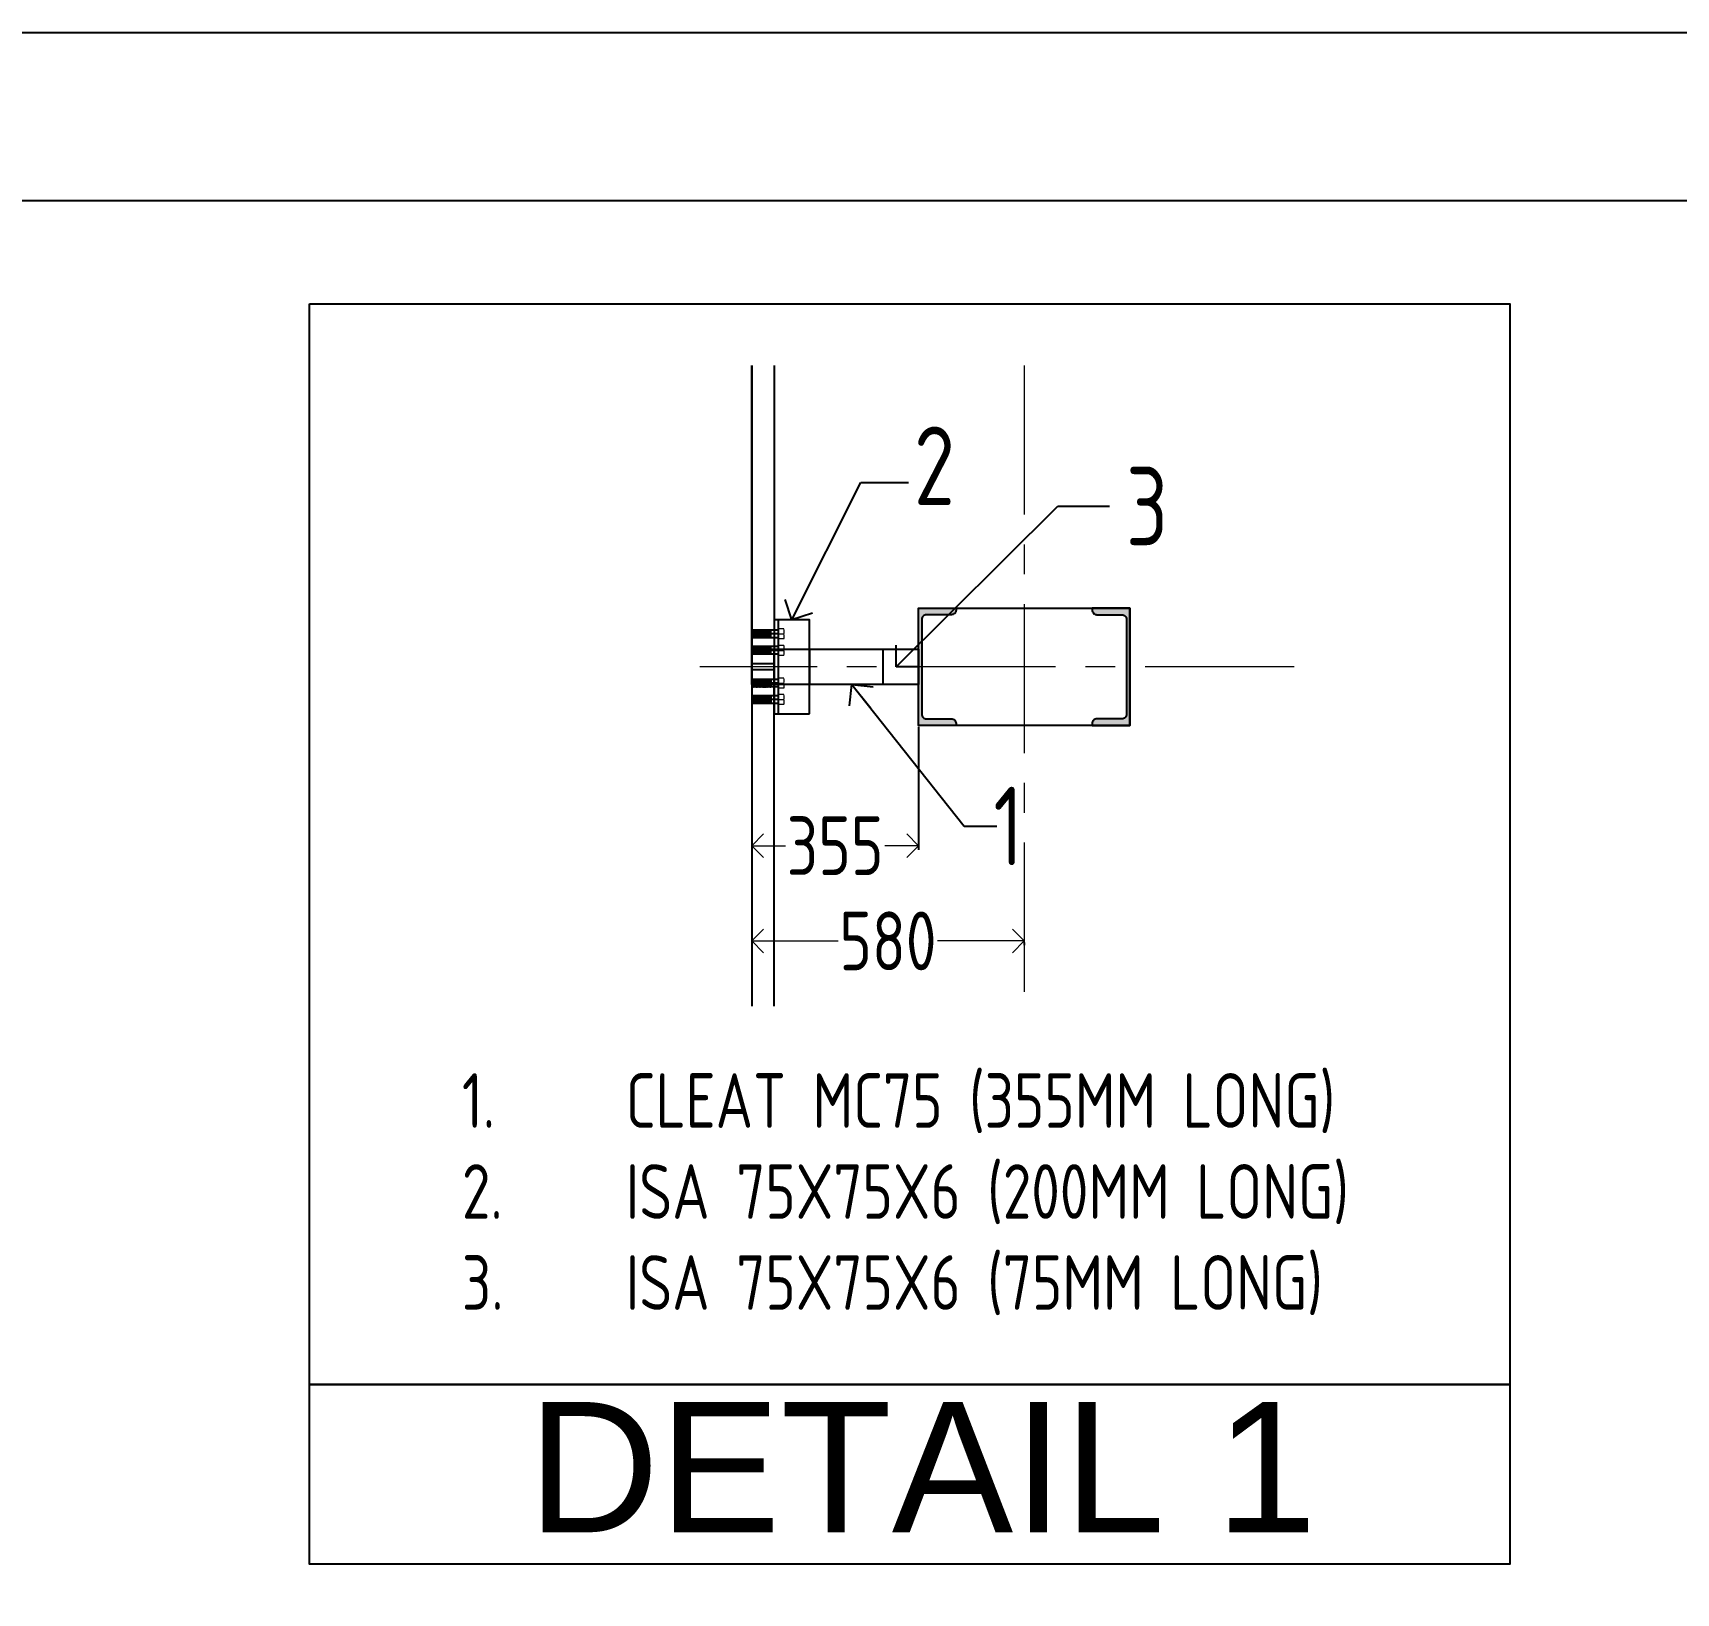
# Model space of a CAD drawing. Header units: millimetres. Extents: x 3470347 to 5996549, y -3470518 to 17149644.
# Drawn here: x 4866987 to 4879583, y 6637054 to 6649016 of the extents above; entities that cross this region are included whole.
import ezdxf
from ezdxf.enums import TextEntityAlignment as Align

# ---------------------------------------------------------------- set-up
doc = ezdxf.new("R2010")
doc.units = ezdxf.units.MM
doc.header["$MEASUREMENT"] = 0
doc.header["$PDMODE"] = 35
doc.header["$PDSIZE"] = -5
doc.linetypes.add('CENTER', pattern=[50.8, 31.75, -6.35, 6.35, -6.35])
doc.layers.get('0').update_dxf_attribs({"linetype": 'CONTINUOUS', "lineweight": 25})
doc.layers.get('DEFPOINTS').update_dxf_attribs({"linetype": 'CONTINUOUS', "lineweight": 25})
for name, color, linetype, lineweight in [('CENTER', 8, 'CENTER', 0), ('channnel', 2, 'CONTINUOUS', 15), ('rDIMension', 1, 'CONTINUOUS', 18), ('rRCC 1', 3, 'CONTINUOUS', 25), ('rRCC 2', 40, 'CONTINUOUS', 15), ('SHEET', 7, 'CONTINUOUS', 15)]:
    doc.layers.add(name, color=color, linetype=linetype, lineweight=lineweight)
doc.layers.add('lintel', color=2, linetype='CONTINUOUS')
doc.styles.add('DIM', font='geniso.shx', dxfattribs={"width": 0.85})
doc.styles.add('PDF Arial', font='arial.ttf')
doc.dimstyles.new('ST-100', dxfattribs={"dimscale": 100, "dimtxt": 7, "dimasz": 5, "dimexe": 0.18, "dimexo": 0.0625, "dimgap": 0.2, "dimtad": 0, "dimdec": 0, "dimzin": 0, "dimdsep": 46, "dimtxsty": 'DIM', "dimblk": 'OPEN90', "dimcen": 0.09, "dimclrd": 256, "dimclrt": 7, "dimadec": 0, "dimazin": 0, "dimtfac": 1, "dimtdec": 0, "dimtofl": 0, "dimtmove": 0, "dimatfit": 3, "dimldrblk": 'OPEN90', "dimfxl": 1, "dimtolj": 1, "dimtzin": 0, "dimlwd": -1, "dimarcsym": 0})
doc.dimstyles.new('ST-50', dxfattribs={"dimscale": 100, "dimtxt": 2.5, "dimasz": 2, "dimexe": 0.18, "dimexo": 0.0625, "dimgap": 0.2, "dimtad": 0, "dimdec": 0, "dimlfac": 0.5, "dimzin": 0, "dimdsep": 46, "dimtxsty": 'DIM', "dimblk": 'OPEN90', "dimcen": 0.09, "dimclrd": 256, "dimclrt": 7, "dimadec": 0, "dimazin": 0, "dimtfac": 1, "dimtdec": 0, "dimtofl": 0, "dimtmove": 0, "dimatfit": 3, "dimldrblk": 'OPEN90', "dimfxl": 1, "dimtolj": 1, "dimtzin": 0, "dimlwd": -1, "dimarcsym": 0})

# ---------------------------------------------------------------- blocks, each defined once
blk = doc.blocks.new('_Open90')
at = {"color": 0, "linetype": 'ByBlock', "lineweight": -2}
for p, q in [((0, 0), (-1, 0)), ((-0.5, 0.5), (0, 0)), ((0, 0), (-0.5, -0.5))]:
    blk.add_line(p, q, dxfattribs=at)
blk = doc.blocks.new('*D1797')
at = {"layer": 'DEFPOINTS', "color": 0}
for p in [(4878142.5, 6643407.3), (4877432.5, 6643256.5), (4878142.5, 6642895.4)]:
    blk.add_point(p, dxfattribs=at)
at = {"layer": 'rDIMension', "color": 0, "lineweight": -2}
for p, q in [((4878142.5, 6643401.1), (4878142.5, 6642877.4)), ((4877432.5, 6643250.3), (4877432.5, 6642877.4))]:
    blk.add_line(p, q, dxfattribs=at)
at = {"layer": 'rDIMension'}
for p, q in [((4877532.5, 6642895.4), (4877576.3, 6642895.4)), ((4878042.5, 6642895.4), (4877998.8, 6642895.4))]:
    blk.add_line(p, q, dxfattribs=at)
at = {"layer": 'rDIMension', "xscale": 100, "yscale": 100, "zscale": 100, "rotation": 180}
blk.add_blockref('_Open90', (4877432.5, 6642895.4), dxfattribs=at)
at = {"layer": 'rDIMension', "xscale": 100, "yscale": 100, "zscale": 100}
blk.add_blockref('_Open90', (4878142.5, 6642895.4), dxfattribs=at)
at = {"layer": 'rDIMension', "color": 7, "insert": (4877787.5, 6642895.4), "char_height": 250, "attachment_point": 5, "style": 'DIM'}
blk.add_mtext('\\A1;355', dxfattribs=at)
blk = doc.blocks.new('*D1798')
at = {"layer": 'DEFPOINTS', "color": 0}
for p in [(4877432.5, 6642646.4), (4878592.5, 6642489.6), (4878592.5, 6642489.6)]:
    blk.add_point(p, dxfattribs=at)
at = {"layer": 'rDIMension', "color": 0, "lineweight": -2}
for p, q in [((4877432.5, 6642640.2), (4877432.5, 6642471.6)), ((4878592.5, 6642483.3), (4878592.5, 6642471.6))]:
    blk.add_line(p, q, dxfattribs=at)
at = {"layer": 'rDIMension'}
for p, q in [((4877532.5, 6642489.6), (4877801.2, 6642489.6)), ((4878492.5, 6642489.6), (4878223.9, 6642489.6))]:
    blk.add_line(p, q, dxfattribs=at)
at = {"layer": 'rDIMension', "xscale": 100, "yscale": 100, "zscale": 100, "rotation": 180}
blk.add_blockref('_Open90', (4877432.5, 6642489.6), dxfattribs=at)
at = {"layer": 'rDIMension', "xscale": 100, "yscale": 100, "zscale": 100}
blk.add_blockref('_Open90', (4878592.5, 6642489.6), dxfattribs=at)
at = {"layer": 'rDIMension', "color": 7, "insert": (4878012.5, 6642489.6), "char_height": 250, "attachment_point": 5, "style": 'DIM'}
blk.add_mtext('\\A1;580', dxfattribs=at)
blk = doc.blocks.new('56YHB5RNB')
at = {"transparency": 33554559}
h = blk.add_hatch(color=1, dxfattribs=at)
h.dxf.hatch_style = 1
h.paths.add_polyline_path([(4878142.5, 6643907.3), (4878142.5, 6643407.3), (4878302.5, 6643407.3), (4878302.5, 6643415.5, 0.414214), (4878282.5, 6643435.5), (4878176.7, 6643435.5, -0.414214), (4878156.7, 6643455.5), (4878156.7, 6643859.1, -0.414214), (4878176.7, 6643879.1), (4878282.5, 6643879.1, 0.414214), (4878302.5, 6643899.1), (4878302.5, 6643907.3)])
h = blk.add_hatch(color=1, dxfattribs=at)
h.dxf.hatch_style = 1
h.paths.add_polyline_path([(4879042.5, 6643907.3), (4879042.5, 6643407.3), (4878882.5, 6643407.3), (4878882.5, 6643415.5, -0.414214), (4878902.5, 6643435.5), (4879008.3, 6643435.5, 0.414214), (4879028.3, 6643455.5), (4879028.3, 6643859.1, 0.414214), (4879008.3, 6643879.1), (4878902.5, 6643879.1, -0.414214), (4878882.5, 6643899.1), (4878882.5, 6643907.3)])
at = {"color": 8, "linetype": 'ByBlock'}
for p, q in [((4877544.5, 6643813.3), (4877432.5, 6643813.3)), ((4877544.5, 6643797.3), (4877432.5, 6643797.3)), ((4877544.5, 6643781.3), (4877432.5, 6643781.3)), ((4877544.5, 6643743.3), (4877432.5, 6643743.3)), ((4877544.5, 6643727.3), (4877432.5, 6643727.3)), ((4877544.5, 6643711.3), (4877432.5, 6643711.3)), ((4877544.5, 6643603.3), (4877432.5, 6643603.3)), ((4877544.5, 6643587.3), (4877432.5, 6643587.3)), ((4877544.5, 6643571.3), (4877432.5, 6643571.3)), ((4877544.5, 6643533.3), (4877432.5, 6643533.3)), ((4877544.5, 6643517.3), (4877432.5, 6643517.3)), ((4877544.5, 6643501.3), (4877432.5, 6643501.3))]:
    blk.add_line(p, q, dxfattribs=at)
at = {"color": 3}
blk.add_line((4877544.5, 6643857.3), (4877544.5, 6643457.3), dxfattribs=at)
at = {"color": 2}
for p, q in [((4877528.5, 6643670.6), (4877432.5, 6643670.6)), ((4877528.5, 6643670.6), (4877432.5, 6643670.6)), ((4877528.5, 6643644), (4877432.5, 6643644)), ((4877528.5, 6643644), (4877432.5, 6643644))]:
    blk.add_line(p, q, dxfattribs=at)
at = {"color": 8}
blk.add_lwpolyline([(4877432.5, 6644940.4), (4877432.5, 6642211.9)], dxfattribs=at)
at = {"color": 6, "linetype": 'ByBlock'}
for points in [[(4877528.5, 6644940.4), (4877528.5, 6643670.6), (4877432.5, 6643670.6), (4877432.5, 6644940.4)], [(4877528.5, 6642211.9), (4877528.5, 6643644), (4877432.5, 6643644), (4877432.5, 6642211.9)]]:
    blk.add_lwpolyline(points, dxfattribs=at)
at = {"color": 1}
for points in [[(4878302.5, 6643907.3), (4878302.5, 6643899.1, -0.414214), (4878282.5, 6643879.1), (4878176.7, 6643879.1, 0.414214), (4878156.7, 6643859.1), (4878156.7, 6643455.5, 0.414214), (4878176.7, 6643435.5), (4878282.5, 6643435.5, -0.414214), (4878302.5, 6643415.5), (4878302.5, 6643407.3), (4878142.5, 6643407.3), (4878142.5, 6643907.3)], [(4878882.5, 6643907.3), (4878882.5, 6643899.1, 0.414214), (4878902.5, 6643879.1), (4879008.3, 6643879.1, -0.414214), (4879028.3, 6643859.1), (4879028.3, 6643455.5, -0.414214), (4879008.3, 6643435.5), (4878902.5, 6643435.5, 0.414214), (4878882.5, 6643415.5), (4878882.5, 6643407.3), (4879042.5, 6643407.3), (4879042.5, 6643907.3)]]:
    blk.add_lwpolyline(points, format="xyb", close=True, dxfattribs=at)
blk.add_lwpolyline([(4878142.5, 6643907.3), (4879042.5, 6643907.3), (4879042.5, 6643407.3), (4878142.5, 6643407.3)], close=True)
at = {"color": 3}
for points in [[(4877678.5, 6643457.3), (4877678.5, 6643857.3), (4877528.5, 6643857.3), (4877528.5, 6643457.3)], [(4877528.5, 6643732.3), (4877678.5, 6643732.3), (4877678.5, 6643582.3), (4877528.5, 6643582.3)], [(4877992.5, 6643732.3), (4878142.5, 6643732.3), (4878142.5, 6643582.3), (4877992.5, 6643582.3)]]:
    blk.add_lwpolyline(points, close=True, dxfattribs=at)
at = {"layer": 'CENTER', "color": 8, "ltscale": 20}
for p, q in [((4878592.5, 6644940.4), (4878592.5, 6642211.9)), ((4879742.4, 6643657.3), (4877212.1, 6643657.3))]:
    blk.add_line(p, q, dxfattribs=at)
at = {"layer": 'channnel', "color": 8, "linetype": 'ByBlock'}
for p, q in [((4877544.5, 6643813.3), (4877432.5, 6643813.3)), ((4877432.5, 6643813.3), (4877432.5, 6643781.3)), ((4877515.7, 6643781.3), (4877515.7, 6643813.3)), ((4877544.5, 6643818.6), (4877544.5, 6643776)), ((4877569.2, 6643818.6), (4877544.5, 6643818.6)), ((4877544.5, 6643797.3), (4877569.2, 6643797.3)), ((4877544.5, 6643781.3), (4877432.5, 6643781.3)), ((4877544.5, 6643743.3), (4877432.5, 6643743.3)), ((4877432.5, 6643743.3), (4877432.5, 6643711.3)), ((4877515.7, 6643711.3), (4877515.7, 6643743.3)), ((4877569.2, 6643776), (4877544.5, 6643776)), ((4877544.5, 6643748.6), (4877544.5, 6643706)), ((4877569.2, 6643748.6), (4877544.5, 6643748.6)), ((4877544.5, 6643727.3), (4877569.2, 6643727.3)), ((4877544.5, 6643711.3), (4877432.5, 6643711.3)), ((4877569.2, 6643706), (4877544.5, 6643706)), ((4877544.5, 6643603.3), (4877432.5, 6643603.3)), ((4877432.5, 6643571.3), (4877432.5, 6643603.3)), ((4877515.7, 6643603.3), (4877515.7, 6643571.3)), ((4877544.5, 6643566), (4877544.5, 6643608.6)), ((4877569.2, 6643608.6), (4877544.5, 6643608.6)), ((4877544.5, 6643587.3), (4877569.2, 6643587.3)), ((4877544.5, 6643571.3), (4877432.5, 6643571.3)), ((4877544.5, 6643533.3), (4877432.5, 6643533.3)), ((4877432.5, 6643501.3), (4877432.5, 6643533.3)), ((4877515.7, 6643533.3), (4877515.7, 6643501.3)), ((4877569.2, 6643566), (4877544.5, 6643566)), ((4877544.5, 6643496), (4877544.5, 6643538.6)), ((4877569.2, 6643538.6), (4877544.5, 6643538.6)), ((4877544.5, 6643517.3), (4877569.2, 6643517.3)), ((4877544.5, 6643501.3), (4877432.5, 6643501.3)), ((4877569.2, 6643496), (4877544.5, 6643496))]:
    blk.add_line(p, q, dxfattribs=at)
at = {"layer": 'channnel', "color": 8, "linetype": 'Continuous'}
for p, q in [((4877444.1, 6643782.5), (4877432.5, 6643807.3)), ((4877441.6, 6643781.3), (4877432.5, 6643800.8)), ((4877438, 6643782.5), (4877432.5, 6643794.3)), ((4877447.7, 6643781.3), (4877433.3, 6643812.1)), ((4877450.2, 6643782.5), (4877435.8, 6643813.3)), ((4877453.8, 6643781.3), (4877439.4, 6643812.1)), ((4877456.2, 6643782.5), (4877441.9, 6643813.3)), ((4877459.8, 6643781.3), (4877445.4, 6643812.1)), ((4877462.9, 6643781.3), (4877447.9, 6643813.3)), ((4877465.3, 6643782.5), (4877451.5, 6643812.1)), ((4877468.9, 6643781.3), (4877454, 6643813.3)), ((4877471.4, 6643782.5), (4877457.6, 6643812.1)), ((4877475, 6643781.3), (4877460.1, 6643813.3)), ((4877477.5, 6643782.5), (4877463.6, 6643812.1)), ((4877481.1, 6643781.3), (4877466.1, 6643813.3)), ((4877483.6, 6643782.5), (4877469.7, 6643812.1)), ((4877487.1, 6643781.3), (4877472.2, 6643813.3)), ((4877489.6, 6643782.5), (4877475.8, 6643812.1)), ((4877492.3, 6643781.3), (4877477.4, 6643813.3)), ((4877477.8, 6643782.5), (4877487.9, 6643812.1)), ((4877493.2, 6643781.3), (4877478.3, 6643813.3)), ((4877480.1, 6643781.3), (4877478.6, 6643813.3)), ((4877494.8, 6643782.5), (4877480.9, 6643812.1)), ((4877481.3, 6643781.3), (4877490.4, 6643813.3)), ((4877495.7, 6643782.5), (4877481.9, 6643812.1)), ((4877482.6, 6643782.5), (4877482.1, 6643812.1)), ((4877498.3, 6643781.3), (4877483.4, 6643813.3)), ((4877499.3, 6643781.3), (4877484.3, 6643813.3)), ((4877486.2, 6643781.3), (4877495.3, 6643813.3)), ((4877486.7, 6643812.8), (4877486.5, 6643813.3)), ((4877500.8, 6643782.5), (4877487, 6643812.1)), ((4877488.7, 6643782.5), (4877498.9, 6643812.1)), ((4877504.4, 6643781.3), (4877489.5, 6643813.3)), ((4877492.8, 6643812.8), (4877492.5, 6643813.3)), ((4877506.9, 6643782.5), (4877493.1, 6643812.1)), ((4877494.5, 6643782.5), (4877494, 6643812.1)), ((4877510.5, 6643781.3), (4877495.6, 6643813.3)), ((4877498.1, 6643781.3), (4877496.5, 6643813.3)), ((4877498.8, 6643812.8), (4877498.6, 6643813.3)), ((4877513, 6643782.5), (4877499.1, 6643812.1)), ((4877500.6, 6643782.5), (4877500.1, 6643812.1)), ((4877515.7, 6643783.1), (4877501.6, 6643813.3)), ((4877504.9, 6643812.8), (4877504.7, 6643813.3)), ((4877515.7, 6643789.6), (4877505.2, 6643812.1)), ((4877515.7, 6643796.1), (4877507.7, 6643813.3)), ((4877511, 6643812.8), (4877510.7, 6643813.3)), ((4877515.7, 6643802.6), (4877511.3, 6643812.1)), ((4877515.7, 6643809.1), (4877513.8, 6643813.3)), ((4877517, 6643812.8), (4877516.8, 6643813.3)), ((4877435.5, 6643781.3), (4877432.5, 6643787.8)), ((4877444.1, 6643712.5), (4877432.5, 6643737.3)), ((4877441.6, 6643711.3), (4877432.5, 6643730.8)), ((4877438, 6643712.5), (4877432.5, 6643724.3)), ((4877447.7, 6643711.3), (4877433.3, 6643742.1)), ((4877450.2, 6643712.5), (4877435.8, 6643743.3)), ((4877453.8, 6643711.3), (4877439.4, 6643742.1)), ((4877456.2, 6643712.5), (4877441.9, 6643743.3)), ((4877459.8, 6643711.3), (4877445.4, 6643742.1)), ((4877462.9, 6643711.3), (4877447.9, 6643743.3)), ((4877465.3, 6643712.5), (4877451.5, 6643742.1)), ((4877468.9, 6643711.3), (4877454, 6643743.3)), ((4877471.4, 6643712.5), (4877457.6, 6643742.1)), ((4877475, 6643711.3), (4877460.1, 6643743.3)), ((4877477.5, 6643712.5), (4877463.6, 6643742.1)), ((4877481.1, 6643711.3), (4877466.1, 6643743.3)), ((4877483.6, 6643712.5), (4877469.7, 6643742.1)), ((4877487.1, 6643711.3), (4877472.2, 6643743.3)), ((4877489.6, 6643712.5), (4877475.8, 6643742.1)), ((4877492.3, 6643711.3), (4877477.4, 6643743.3)), ((4877477.8, 6643712.5), (4877487.9, 6643742.1)), ((4877493.2, 6643711.3), (4877478.3, 6643743.3)), ((4877480.1, 6643711.3), (4877478.6, 6643743.3)), ((4877494.8, 6643712.5), (4877480.9, 6643742.1)), ((4877481.3, 6643711.3), (4877490.4, 6643743.3)), ((4877495.7, 6643712.5), (4877481.9, 6643742.1)), ((4877482.6, 6643712.5), (4877482.1, 6643742.1)), ((4877498.3, 6643711.3), (4877483.4, 6643743.3)), ((4877499.3, 6643711.3), (4877484.3, 6643743.3)), ((4877486.2, 6643711.3), (4877495.3, 6643743.3)), ((4877486.7, 6643742.8), (4877486.5, 6643743.3)), ((4877500.8, 6643712.5), (4877487, 6643742.1)), ((4877488.7, 6643712.5), (4877498.9, 6643742.1)), ((4877504.4, 6643711.3), (4877489.5, 6643743.3)), ((4877492.8, 6643742.8), (4877492.5, 6643743.3)), ((4877506.9, 6643712.5), (4877493.1, 6643742.1)), ((4877494.5, 6643712.5), (4877494, 6643742.1)), ((4877510.5, 6643711.3), (4877495.6, 6643743.3)), ((4877498.1, 6643711.3), (4877496.5, 6643743.3)), ((4877498.8, 6643742.8), (4877498.6, 6643743.3)), ((4877513, 6643712.5), (4877499.1, 6643742.1)), ((4877500.6, 6643712.5), (4877500.1, 6643742.1)), ((4877515.7, 6643713.1), (4877501.6, 6643743.3)), ((4877504.9, 6643742.8), (4877504.7, 6643743.3)), ((4877515.7, 6643719.6), (4877505.2, 6643742.1)), ((4877515.7, 6643726.1), (4877507.7, 6643743.3)), ((4877511, 6643742.8), (4877510.7, 6643743.3)), ((4877515.7, 6643732.6), (4877511.3, 6643742.1)), ((4877515.7, 6643739.1), (4877513.8, 6643743.3)), ((4877517, 6643742.8), (4877516.8, 6643743.3)), ((4877435.5, 6643711.3), (4877432.5, 6643717.8)), ((4877435.5, 6643603.3), (4877432.5, 6643596.8)), ((4877441.6, 6643603.3), (4877432.5, 6643583.8)), ((4877438, 6643602.1), (4877432.5, 6643590.3)), ((4877444.1, 6643602.1), (4877432.5, 6643577.3)), ((4877447.7, 6643603.3), (4877433.3, 6643572.5)), ((4877450.2, 6643602.1), (4877435.8, 6643571.3)), ((4877453.8, 6643603.3), (4877439.4, 6643572.5)), ((4877456.2, 6643602.1), (4877441.9, 6643571.3)), ((4877459.8, 6643603.3), (4877445.4, 6643572.5)), ((4877462.9, 6643603.3), (4877447.9, 6643571.3)), ((4877465.3, 6643602.1), (4877451.5, 6643572.5)), ((4877468.9, 6643603.3), (4877454, 6643571.3)), ((4877471.4, 6643602.1), (4877457.6, 6643572.5)), ((4877475, 6643603.3), (4877460.1, 6643571.3)), ((4877477.5, 6643602.1), (4877463.6, 6643572.5)), ((4877481.1, 6643603.3), (4877466.1, 6643571.3)), ((4877483.6, 6643602.1), (4877469.7, 6643572.5)), ((4877487.1, 6643603.3), (4877472.2, 6643571.3)), ((4877489.6, 6643602.1), (4877475.8, 6643572.5)), ((4877492.3, 6643603.3), (4877477.4, 6643571.3)), ((4877477.8, 6643602.1), (4877487.9, 6643572.5)), ((4877493.2, 6643603.3), (4877478.3, 6643571.3)), ((4877480.1, 6643603.3), (4877478.6, 6643571.3)), ((4877494.8, 6643602.1), (4877480.9, 6643572.5)), ((4877481.3, 6643603.3), (4877490.4, 6643571.3)), ((4877495.7, 6643602.1), (4877481.9, 6643572.5)), ((4877482.6, 6643602.1), (4877482.1, 6643572.5)), ((4877498.3, 6643603.3), (4877483.4, 6643571.3)), ((4877499.3, 6643603.3), (4877484.3, 6643571.3)), ((4877486.2, 6643603.3), (4877495.3, 6643571.3)), ((4877500.8, 6643602.1), (4877487, 6643572.5)), ((4877488.7, 6643602.1), (4877498.9, 6643572.5)), ((4877504.4, 6643603.3), (4877489.5, 6643571.3)), ((4877506.9, 6643602.1), (4877493.1, 6643572.5)), ((4877494.5, 6643602.1), (4877494, 6643572.5)), ((4877510.5, 6643603.3), (4877495.6, 6643571.3)), ((4877498.1, 6643603.3), (4877496.5, 6643571.3)), ((4877513, 6643602.1), (4877499.1, 6643572.5)), ((4877500.6, 6643602.1), (4877500.1, 6643572.5)), ((4877515.7, 6643601.5), (4877501.6, 6643571.3)), ((4877515.7, 6643595), (4877505.2, 6643572.5)), ((4877515.7, 6643588.5), (4877507.7, 6643571.3)), ((4877515.7, 6643582), (4877511.3, 6643572.5)), ((4877435.5, 6643533.3), (4877432.5, 6643526.8)), ((4877441.6, 6643533.3), (4877432.5, 6643513.8)), ((4877438, 6643532.1), (4877432.5, 6643520.3)), ((4877444.1, 6643532.1), (4877432.5, 6643507.3)), ((4877447.7, 6643533.3), (4877433.3, 6643502.5)), ((4877450.2, 6643532.1), (4877435.8, 6643501.3)), ((4877453.8, 6643533.3), (4877439.4, 6643502.5)), ((4877456.2, 6643532.1), (4877441.9, 6643501.3)), ((4877459.8, 6643533.3), (4877445.4, 6643502.5)), ((4877462.9, 6643533.3), (4877447.9, 6643501.3)), ((4877465.3, 6643532.1), (4877451.5, 6643502.5)), ((4877468.9, 6643533.3), (4877454, 6643501.3)), ((4877471.4, 6643532.1), (4877457.6, 6643502.5)), ((4877475, 6643533.3), (4877460.1, 6643501.3)), ((4877477.5, 6643532.1), (4877463.6, 6643502.5)), ((4877481.1, 6643533.3), (4877466.1, 6643501.3)), ((4877483.6, 6643532.1), (4877469.7, 6643502.5)), ((4877487.1, 6643533.3), (4877472.2, 6643501.3)), ((4877489.6, 6643532.1), (4877475.8, 6643502.5)), ((4877492.3, 6643533.3), (4877477.4, 6643501.3)), ((4877477.8, 6643532.1), (4877487.9, 6643502.5)), ((4877493.2, 6643533.3), (4877478.3, 6643501.3)), ((4877480.1, 6643533.3), (4877478.6, 6643501.3)), ((4877494.8, 6643532.1), (4877480.9, 6643502.5)), ((4877481.3, 6643533.3), (4877490.4, 6643501.3)), ((4877495.7, 6643532.1), (4877481.9, 6643502.5)), ((4877482.6, 6643532.1), (4877482.1, 6643502.5)), ((4877498.3, 6643533.3), (4877483.4, 6643501.3)), ((4877499.3, 6643533.3), (4877484.3, 6643501.3)), ((4877486.2, 6643533.3), (4877495.3, 6643501.3)), ((4877486.7, 6643571.8), (4877486.5, 6643571.3)), ((4877500.8, 6643532.1), (4877487, 6643502.5)), ((4877488.7, 6643532.1), (4877498.9, 6643502.5)), ((4877504.4, 6643533.3), (4877489.5, 6643501.3)), ((4877492.8, 6643571.8), (4877492.5, 6643571.3)), ((4877506.9, 6643532.1), (4877493.1, 6643502.5)), ((4877494.5, 6643532.1), (4877494, 6643502.5)), ((4877510.5, 6643533.3), (4877495.6, 6643501.3)), ((4877498.1, 6643533.3), (4877496.5, 6643501.3)), ((4877498.8, 6643571.8), (4877498.6, 6643571.3)), ((4877513, 6643532.1), (4877499.1, 6643502.5)), ((4877500.6, 6643532.1), (4877500.1, 6643502.5)), ((4877515.7, 6643531.5), (4877501.6, 6643501.3)), ((4877504.9, 6643571.8), (4877504.7, 6643571.3)), ((4877515.7, 6643525), (4877505.2, 6643502.5)), ((4877515.7, 6643518.5), (4877507.7, 6643501.3)), ((4877511, 6643571.8), (4877510.7, 6643571.3)), ((4877515.7, 6643512), (4877511.3, 6643502.5)), ((4877515.7, 6643575.5), (4877513.8, 6643571.3)), ((4877517, 6643571.8), (4877516.8, 6643571.3)), ((4877486.7, 6643501.8), (4877486.5, 6643501.3)), ((4877492.8, 6643501.8), (4877492.5, 6643501.3)), ((4877498.8, 6643501.8), (4877498.6, 6643501.3)), ((4877504.9, 6643501.8), (4877504.7, 6643501.3)), ((4877511, 6643501.8), (4877510.7, 6643501.3)), ((4877515.7, 6643505.5), (4877513.8, 6643501.3)), ((4877517, 6643501.8), (4877516.8, 6643501.3))]:
    blk.add_line(p, q, dxfattribs=at)
for centre, radius, start, end in [((4877434.6, 6643812.7), 1.38, 25, 205), ((4877440.6, 6643812.7), 1.38, 25, 205), ((4877446.7, 6643812.7), 1.38, 25, 205), ((4877452.8, 6643812.7), 1.38, 25, 205), ((4877458.8, 6643812.7), 1.38, 25, 205), ((4877464.9, 6643812.7), 1.38, 25, 205), ((4877471, 6643812.7), 1.38, 25, 205), ((4877477, 6643812.7), 1.37, 25, 205), ((4877490.3, 6643854.2), 42.9, 252.35517, 281.45871), ((4877491.5, 6643854.2), 42.9, 252.35517, 281.45871), ((4877482.2, 6643812.7), 1.38, 25, 205), ((4877483.1, 6643812.7), 1.38, 25, 205), ((4877490, 6643797.6), 16.6, 71.5284, 118.5661), ((4877488.2, 6643812.7), 1.38, 25, 205), ((4877489.2, 6643812.7), 1.38, 25, 205), ((4877494.3, 6643812.7), 1.38, 25, 205), ((4877495.2, 6643812.7), 1.38, 25, 205), ((4877500.4, 6643812.7), 1.38, 25, 205), ((4877506.5, 6643812.7), 1.38, 25, 205), ((4877512.5, 6643812.7), 1.38, 25, 205), ((4877434.6, 6643742.7), 1.38, 25, 205), ((4877436.8, 6643781.9), 1.38, 205, 25), ((4877440.6, 6643742.7), 1.38, 25, 205), ((4877442.9, 6643781.9), 1.37, 205, 25), ((4877446.7, 6643742.7), 1.38, 25, 205), ((4877448.9, 6643781.9), 1.38, 205, 25), ((4877452.8, 6643742.7), 1.38, 25, 205), ((4877455, 6643781.9), 1.38, 205, 25), ((4877458.8, 6643742.7), 1.38, 25, 205), ((4877464.1, 6643781.9), 1.38, 205, 25), ((4877464.9, 6643742.7), 1.38, 25, 205), ((4877470.2, 6643781.9), 1.38, 205, 25), ((4877471, 6643742.7), 1.38, 25, 205), ((4877476.2, 6643781.9), 1.37, 205, 25), ((4877477, 6643742.7), 1.37, 25, 205), ((4877490.3, 6643784.2), 42.9, 252.35517, 281.45871), ((4877486.3, 6643740.5), 42.9, 72.35517, 101.45871), ((4877491.5, 6643784.2), 42.9, 252.35517, 281.45871), ((4877481.4, 6643781.9), 1.37, 205, 25), ((4877482.2, 6643742.7), 1.38, 25, 205), ((4877482.3, 6643781.9), 1.38, 205, 25), ((4877486.6, 6643797), 16.6, 251.5284, 298.5661), ((4877483.1, 6643742.7), 1.38, 25, 205), ((4877490, 6643727.6), 16.6, 71.5284, 118.5661), ((4877487.5, 6643781.9), 1.37, 205, 25), ((4877488.2, 6643742.7), 1.38, 25, 205), ((4877488.4, 6643781.9), 1.38, 205, 25), ((4877489.2, 6643742.7), 1.38, 25, 205), ((4877493.5, 6643781.9), 1.37, 205, 25), ((4877494.3, 6643742.7), 1.38, 25, 205), ((4877494.4, 6643781.9), 1.37, 205, 25), ((4877495.2, 6643742.7), 1.38, 25, 205), ((4877499.3, 6643781.9), 1.38, 205, 25), ((4877499.6, 6643781.9), 1.37, 205, 25), ((4877500.4, 6643742.7), 1.38, 25, 205), ((4877505.7, 6643781.9), 1.37, 205, 25), ((4877506.5, 6643742.7), 1.38, 25, 205), ((4877511.7, 6643781.9), 1.37, 205, 25), ((4877512.5, 6643742.7), 1.38, 25, 205), ((4877436.8, 6643711.9), 1.38, 205, 25), ((4877442.9, 6643711.9), 1.37, 205, 25), ((4877448.9, 6643711.9), 1.38, 205, 25), ((4877455, 6643711.9), 1.38, 205, 25), ((4877464.1, 6643711.9), 1.38, 205, 25), ((4877470.2, 6643711.9), 1.38, 205, 25), ((4877476.2, 6643711.9), 1.37, 205, 25), ((4877486.3, 6643670.5), 42.9, 72.35517, 101.45871), ((4877481.4, 6643711.9), 1.37, 205, 25), ((4877482.3, 6643711.9), 1.38, 205, 25), ((4877486.6, 6643727), 16.6, 251.5284, 298.5661), ((4877487.5, 6643711.9), 1.37, 205, 25), ((4877488.4, 6643711.9), 1.38, 205, 25), ((4877493.5, 6643711.9), 1.37, 205, 25), ((4877494.4, 6643711.9), 1.37, 205, 25), ((4877499.3, 6643711.9), 1.38, 205, 25), ((4877499.6, 6643711.9), 1.37, 205, 25), ((4877505.7, 6643711.9), 1.37, 205, 25), ((4877511.7, 6643711.9), 1.37, 205, 25), ((4877436.8, 6643602.7), 1.38, 335, 155), ((4877442.9, 6643602.7), 1.37, 335, 155), ((4877448.9, 6643602.7), 1.38, 335, 155), ((4877455, 6643602.7), 1.38, 335, 155), ((4877464.1, 6643602.7), 1.38, 335, 155), ((4877470.2, 6643602.7), 1.38, 335, 155), ((4877476.2, 6643602.7), 1.37, 335, 155), ((4877486.3, 6643644.2), 42.9, 258.54129, 287.64483), ((4877481.4, 6643602.7), 1.37, 335, 155), ((4877482.3, 6643602.7), 1.38, 335, 155), ((4877486.6, 6643587.6), 16.6, 61.4339, 108.4716), ((4877487.5, 6643602.7), 1.37, 335, 155), ((4877488.4, 6643602.7), 1.38, 335, 155), ((4877493.5, 6643602.7), 1.37, 335, 155), ((4877494.4, 6643602.7), 1.37, 335, 155), ((4877499.3, 6643602.7), 1.38, 335, 155), ((4877499.6, 6643602.7), 1.37, 335, 155), ((4877505.7, 6643602.7), 1.37, 335, 155), ((4877511.7, 6643602.7), 1.37, 335, 155), ((4877434.6, 6643571.9), 1.38, 155, 335), ((4877436.8, 6643532.7), 1.38, 335, 155), ((4877440.6, 6643571.9), 1.38, 155, 335), ((4877442.9, 6643532.7), 1.37, 335, 155), ((4877446.7, 6643571.9), 1.38, 155, 335), ((4877448.9, 6643532.7), 1.38, 335, 155), ((4877452.8, 6643571.9), 1.38, 155, 335), ((4877455, 6643532.7), 1.38, 335, 155), ((4877458.8, 6643571.9), 1.38, 155, 335), ((4877464.1, 6643532.7), 1.38, 335, 155), ((4877464.9, 6643571.9), 1.38, 155, 335), ((4877470.2, 6643532.7), 1.38, 335, 155), ((4877471, 6643571.9), 1.38, 155, 335), ((4877476.2, 6643532.7), 1.37, 335, 155), ((4877477, 6643571.9), 1.37, 155, 335), ((4877490.3, 6643530.5), 42.9, 78.54129, 107.64483), ((4877486.3, 6643574.2), 42.9, 258.54129, 287.64483), ((4877491.5, 6643530.5), 42.9, 78.54129, 107.64483), ((4877481.4, 6643532.7), 1.37, 335, 155), ((4877482.2, 6643571.9), 1.38, 155, 335), ((4877482.3, 6643532.7), 1.38, 335, 155), ((4877486.6, 6643517.6), 16.6, 61.4339, 108.4716), ((4877483.1, 6643571.9), 1.38, 155, 335), ((4877490, 6643587), 16.6, 241.4339, 288.4716), ((4877487.5, 6643532.7), 1.37, 335, 155), ((4877488.2, 6643571.9), 1.38, 155, 335), ((4877488.4, 6643532.7), 1.38, 335, 155), ((4877489.2, 6643571.9), 1.38, 155, 335), ((4877493.5, 6643532.7), 1.37, 335, 155), ((4877494.3, 6643571.9), 1.38, 155, 335), ((4877494.4, 6643532.7), 1.37, 335, 155), ((4877495.2, 6643571.9), 1.38, 155, 335), ((4877499.3, 6643532.7), 1.38, 335, 155), ((4877499.6, 6643532.7), 1.37, 335, 155), ((4877500.4, 6643571.9), 1.38, 155, 335), ((4877505.7, 6643532.7), 1.37, 335, 155), ((4877506.5, 6643571.9), 1.38, 155, 335), ((4877511.7, 6643532.7), 1.37, 335, 155), ((4877512.5, 6643571.9), 1.38, 155, 335), ((4877434.6, 6643501.9), 1.38, 155, 335), ((4877440.6, 6643501.9), 1.38, 155, 335), ((4877446.7, 6643501.9), 1.38, 155, 335), ((4877452.8, 6643501.9), 1.38, 155, 335), ((4877458.8, 6643501.9), 1.38, 155, 335), ((4877464.9, 6643501.9), 1.38, 155, 335), ((4877471, 6643501.9), 1.38, 155, 335), ((4877477, 6643501.9), 1.37, 155, 335), ((4877490.3, 6643460.5), 42.9, 78.54129, 107.64483), ((4877491.5, 6643460.5), 42.9, 78.54129, 107.64483), ((4877482.2, 6643501.9), 1.38, 155, 335), ((4877483.1, 6643501.9), 1.38, 155, 335), ((4877490, 6643517), 16.6, 241.4339, 288.4716), ((4877488.2, 6643501.9), 1.38, 155, 335), ((4877489.2, 6643501.9), 1.38, 155, 335), ((4877494.3, 6643501.9), 1.38, 155, 335), ((4877495.2, 6643501.9), 1.38, 155, 335), ((4877500.4, 6643501.9), 1.38, 155, 335), ((4877506.5, 6643501.9), 1.38, 155, 335), ((4877512.5, 6643501.9), 1.38, 155, 335)]:
    blk.add_arc(centre, radius, start, end, dxfattribs=at)
at = {"layer": 'channnel', "color": 8, "linetype": 'ByBlock'}
for centre in [(4877542.1, 6643808), (4877542.1, 6643786.6), (4877542.1, 6643738), (4877542.1, 6643716.6), (4877542.1, 6643598), (4877542.1, 6643576.6), (4877542.1, 6643528), (4877542.1, 6643506.6)]:
    blk.add_arc(centre, 29.1, 338.49843, 21.50157, dxfattribs=at)
at = {"layer": 'lintel', "color": 1, "linetype": 'ByBlock', "elevation": 0}
for points in [[(4875549.4, 6645202.9), (4880660.6, 6645202.9), (4880660.6, 6640600.2), (4875549.4, 6640600.2)], [(4875549.4, 6640600.2), (4880660.6, 6640600.2), (4880660.6, 6639834.9), (4875549.4, 6639834.9)]]:
    blk.add_lwpolyline(points, close=True, dxfattribs=at)
at = {"layer": 'lintel', "color": 5, "linetype": 'ByBlock'}
blk.add_lwpolyline([(4877432.5, 6643582.3), (4877432.5, 6643732.3), (4878142.5, 6643732.3), (4878142.5, 6643582.3), (4877432.5, 6643582.3)], dxfattribs=at)
at = {"layer": 'rRCC 1', "color": 7, "attachment_point": 4, "style": 'DIM'}
for s, insert, char_height in [('\\A1;2', (4878123.2, 6644513.2), 334.68), ('\\A1;3', (4879025.8, 6644341.5), 334.68), ('\\A1;1', (4878461.4, 6642979), 334.68), ('\\pxi-3,l5,t5;\\A1;1.^ICLEAT MC75 (355MM LONG)\\P2.^IISA 75X75X6 (200MM LONG)\\P3.^IISA 75X75X6 (75MM LONG)', (4875733.3, 6641410.9, 0), 232.513)]:
    blk.add_mtext(s, dxfattribs=dict(at, insert=insert, char_height=char_height))
at = {"layer": 'rRCC 2', "style": 'PDF Arial'}
blk.add_text('DETAIL 1', height=554.86, dxfattribs=at).set_placement((4878158.7, 6640248.4, 0), align=Align.MIDDLE_CENTER)
at = {"layer": 'rDIMension', "color": 1}
dim = blk.add_linear_dim(base=(4878142.5, 6642895.4), p1=(4877432.5, 6643256.5), p2=(4878142.5, 6643407.3), dimstyle='ST-50', override={"dimasz": 1}, dxfattribs=at)
dim.commit()
dim.dimension.update_dxf_attribs({"geometry": '*D1797', "text_midpoint": (4877787.5, 6642895.4), "dimtype": 128})
dim = blk.add_linear_dim(base=(4878592.5, 6642489.6), p1=(4877432.5, 6642646.4), p2=(4878592.5, 6642489.6), dimstyle='ST-50', override={"dimasz": 1, "dimblk": 'Open90'}, dxfattribs=at)
dim.commit()
dim.dimension.update_dxf_attribs({"geometry": '*D1798', "text_midpoint": (4878012.5, 6642489.6)})
at = {"layer": 'rRCC 1'}
for points in [[(4877603.5, 6643857.3), (4877897, 6644442.2), (4878100, 6644442.2)], [(4878047.6, 6643657.3), (4878735.6, 6644341.5), (4878955.3, 6644341.5)], [(4877858.8, 6643582.3), (4878336.8, 6642979), (4878476.5, 6642979)]]:
    blk.add_leader(points, dimstyle='ST-100', override={"dimasz": 1.3}, dxfattribs=at)

msp = doc.modelspace()

# ---------------------------------------------------------------- linework, layer by layer
at = {"color": 192, "lineweight": 25, "elevation": 0}
msp.add_lwpolyline([(4824379.69, 6601077.16), (4892178.93, 6601077.16), (4892178.93, 6649016.07), (4824379.69, 6649016.07)], close=True, dxfattribs=at)
at = {"layer": 'SHEET', "color": 220, "lineweight": 25, "elevation": 0}
msp.add_lwpolyline([(4825671.11, 6602366.16), (4890887.51, 6602366.16), (4890887.51, 6647727.08), (4825671.11, 6647727.08)], close=True, dxfattribs=at)

# ---------------------------------------------------------------- block references
at = {"xscale": 1.8, "yscale": 1.8, "zscale": 1.8}
msp.add_blockref('56YHB5RNB', (-3906881.49, -5314427.32, 0), dxfattribs=at)

doc.saveas('drawing.dxf')
